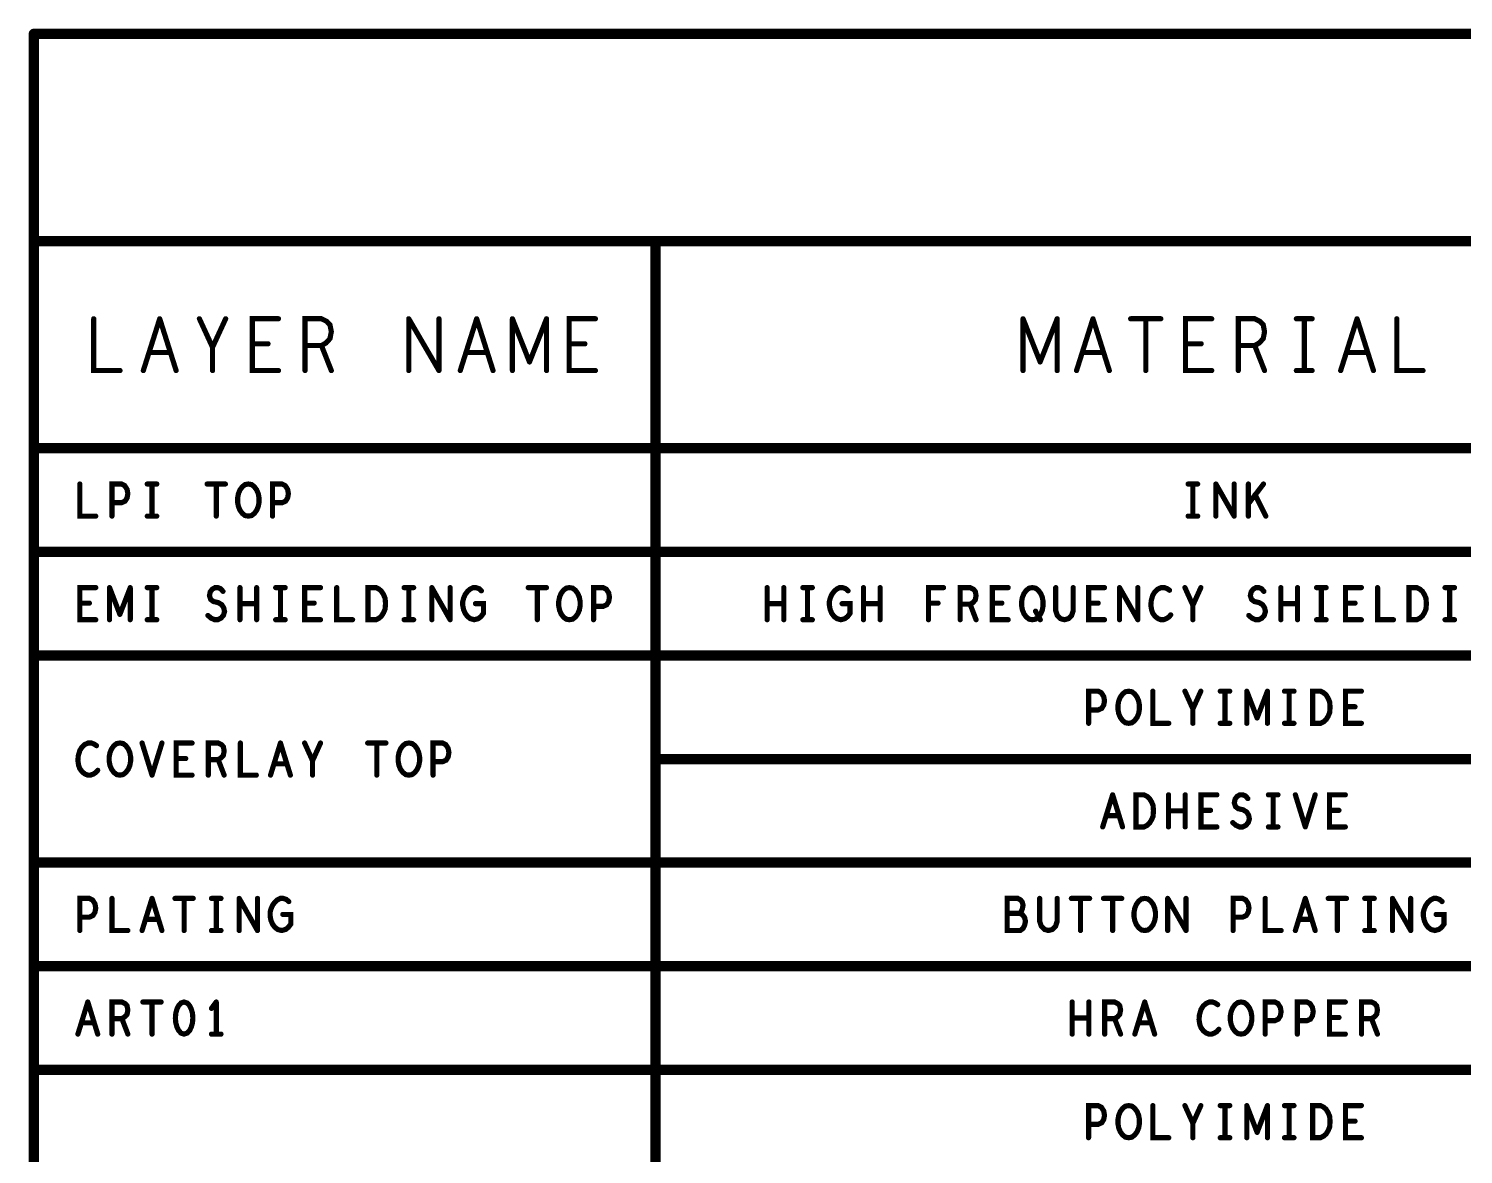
# Model space of a CAD drawing. Header units: millimetres. Extents: x 3362 to 3827, y -139 to 191.
# Drawn here: x 3669.91 to 3705.09, y 69.56 to 97.16 of the extents above; entities that cross this region are included whole.
import ezdxf

# ---------------------------------------------------------------- set-up
doc = ezdxf.new("R2010")
doc.units = ezdxf.units.MM
doc.header["$LTSCALE"] = 23.1
doc.layers.get('0').update_dxf_attribs({"linetype": 'CONTINUOUS'})

# ---------------------------------------------------------------- blocks, each defined once
blk = doc.blocks.new('PAD_R1')
at = {"const_width": 0.5}
blk.add_lwpolyline([(0.25, 0, 1), (-0.25, 0, 1)], format="xyb", close=True, dxfattribs=at)

msp = doc.modelspace()

# ---------------------------------------------------------------- linework, layer by layer
for points, const_width in [([(3793.227, 97.034), (3670.037, 97.034)], 0.254), ([(3670.037, 91.954), (3670.037, 97.034)], 0.254), ([(3670.037, 84.334), (3670.037, 86.874), (3670.037, 91.954), (3725.917, 91.954)], 0.254), ([(3685.277, 91.954), (3685.277, 86.874)], 0.254), ([(3671.505, 90.049), (3671.505, 88.779), (3672.149, 88.779)], 0.127), ([(3672.721, 88.779), (3673.123, 90.049)], 0.127), ([(3673.123, 90.049), (3673.525, 88.779)], 0.127), ([(3674.418, 88.779), (3674.418, 89.35), (3674.096, 90.049)], 0.127), ([(3674.74, 90.049), (3674.418, 89.35)], 0.127), ([(3676.035, 88.779), (3675.392, 88.779), (3675.392, 90.049), (3676.035, 90.049)], 0.127), ([(3676.687, 88.779), (3676.687, 90.049), (3677.089, 90.049), (3677.218, 89.985), (3677.298, 89.9), (3677.331, 89.731), (3677.298, 89.562), (3677.202, 89.456), (3677.089, 89.392), (3676.687, 89.392)], 0.127), ([(3679.23, 88.779), (3679.23, 90.049)], 0.127), ([(3679.23, 90.049), (3679.97, 88.779)], 0.127), ([(3679.97, 88.779), (3679.97, 90.049)], 0.127), ([(3680.493, 88.779), (3680.895, 90.049)], 0.127), ([(3680.895, 90.049), (3681.297, 88.779)], 0.127), ([(3681.772, 88.779), (3681.772, 90.049)], 0.127), ([(3681.772, 90.049), (3682.191, 88.99)], 0.127), ([(3682.191, 88.99), (3682.609, 90.049)], 0.127), ([(3682.609, 90.049), (3682.609, 88.779)], 0.127), ([(3683.808, 88.779), (3683.164, 88.779), (3683.164, 90.049), (3683.808, 90.049)], 0.127), ([(3694.294, 88.779), (3694.294, 90.049)], 0.127), ([(3694.294, 90.049), (3694.713, 88.99)], 0.127), ([(3694.713, 88.99), (3695.131, 90.049)], 0.127), ([(3695.131, 90.049), (3695.131, 88.779)], 0.127), ([(3695.606, 88.779), (3696.008, 90.049)], 0.127), ([(3696.008, 90.049), (3696.41, 88.779)], 0.127), ([(3696.933, 90.049), (3697.674, 90.049)], 0.127), ([(3697.304, 90.049), (3697.304, 88.779)], 0.127), ([(3698.921, 88.779), (3698.277, 88.779), (3698.277, 90.049), (3698.921, 90.049)], 0.127), ([(3699.572, 88.779), (3699.572, 90.049), (3699.975, 90.049), (3700.103, 89.985), (3700.184, 89.9), (3700.216, 89.731), (3700.184, 89.562), (3700.087, 89.456), (3699.975, 89.392), (3699.572, 89.392)], 0.127), ([(3700.997, 90.049), (3701.383, 90.049)], 0.127), ([(3701.19, 90.049), (3701.19, 88.779)], 0.127), ([(3702.083, 88.779), (3702.485, 90.049)], 0.127), ([(3702.485, 90.049), (3702.887, 88.779)], 0.127), ([(3703.459, 90.049), (3703.459, 88.779), (3704.102, 88.779)], 0.127), ([(3675.778, 89.435), (3675.392, 89.435)], 0.127), ([(3677.089, 89.392), (3677.331, 88.779)], 0.127), ([(3683.55, 89.435), (3683.164, 89.435)], 0.127), ([(3698.663, 89.435), (3698.277, 89.435)], 0.127), ([(3699.975, 89.392), (3700.216, 88.779)], 0.127), ([(3673.38, 89.223), (3672.865, 89.223)], 0.127), ([(3681.152, 89.223), (3680.638, 89.223)], 0.127), ([(3696.265, 89.223), (3695.751, 89.223)], 0.127), ([(3702.742, 89.223), (3702.228, 89.223)], 0.127), ([(3700.997, 88.779), (3701.383, 88.779)], 0.127), ([(3670.037, 86.874), (3793.227, 86.874)], 0.254), ([(3685.277, 86.874), (3685.277, 84.334)], 0.254), ([(3671.164, 85.997), (3671.164, 85.21), (3671.554, 85.21)], 0.127), ([(3671.952, 85.21), (3671.952, 85.997), (3672.185, 85.997), (3672.263, 85.958), (3672.322, 85.866), (3672.341, 85.761), (3672.322, 85.656), (3672.273, 85.577), (3672.185, 85.538), (3671.952, 85.538)], 0.127), ([(3672.817, 85.997), (3673.051, 85.997)], 0.127), ([(3672.934, 85.997), (3672.934, 85.21)], 0.127), ([(3674.285, 85.997), (3674.733, 85.997)], 0.127), ([(3674.509, 85.997), (3674.509, 85.21)], 0.127), ([(3675.889, 85.21), (3675.889, 85.997), (3676.122, 85.997), (3676.2, 85.958), (3676.259, 85.866), (3676.278, 85.761), (3676.259, 85.656), (3676.21, 85.577), (3676.122, 85.538), (3675.889, 85.538)], 0.127), ([(3698.342, 85.997), (3698.576, 85.997)], 0.127), ([(3698.459, 85.997), (3698.459, 85.21)], 0.127), ([(3699.023, 85.21), (3699.023, 85.997)], 0.127), ([(3699.023, 85.997), (3699.471, 85.21)], 0.127), ([(3699.471, 85.21), (3699.471, 85.997)], 0.127), ([(3699.82, 85.21), (3699.82, 85.997)], 0.127), ([(3700.19, 85.997), (3699.82, 85.512)], 0.127), ([(3700.248, 85.21), (3699.985, 85.735)], 0.127), ([(3672.817, 85.21), (3673.051, 85.21)], 0.127), ([(3698.342, 85.21), (3698.576, 85.21)], 0.127), ([(3670.037, 84.334), (3793.227, 84.334)], 0.254), ([(3670.037, 81.794), (3670.037, 84.334)], 0.254), ([(3685.277, 84.334), (3685.277, 81.794)], 0.254), ([(3671.554, 82.67), (3671.164, 82.67), (3671.164, 83.457), (3671.554, 83.457)], 0.127), ([(3671.893, 82.67), (3671.893, 83.457)], 0.127), ([(3671.893, 83.457), (3672.146, 82.801)], 0.127), ([(3672.146, 82.801), (3672.4, 83.457)], 0.127), ([(3672.4, 83.457), (3672.4, 82.67)], 0.127), ([(3672.817, 83.457), (3673.051, 83.457)], 0.127), ([(3672.934, 83.457), (3672.934, 82.67)], 0.127), ([(3674.304, 82.775), (3674.382, 82.709), (3674.47, 82.67), (3674.547, 82.67), (3674.625, 82.709), (3674.684, 82.775), (3674.713, 82.867), (3674.693, 82.959), (3674.645, 83.037), (3674.557, 83.09), (3674.44, 83.116), (3674.372, 83.168), (3674.343, 83.26), (3674.362, 83.352), (3674.411, 83.418), (3674.479, 83.457), (3674.547, 83.457), (3674.616, 83.431), (3674.674, 83.365)], 0.127), ([(3675.091, 82.67), (3675.091, 83.457)], 0.127), ([(3675.5, 83.457), (3675.5, 82.67)], 0.127), ([(3675.966, 83.457), (3676.2, 83.457)], 0.127), ([(3676.083, 83.457), (3676.083, 82.67)], 0.127), ([(3677.066, 82.67), (3676.676, 82.67), (3676.676, 83.457), (3677.066, 83.457)], 0.127), ([(3677.463, 83.457), (3677.463, 82.67), (3677.853, 82.67)], 0.127), ([(3679.116, 83.457), (3679.35, 83.457)], 0.127), ([(3679.233, 83.457), (3679.233, 82.67)], 0.127), ([(3679.796, 83.457), (3680.244, 82.67)], 0.127), ([(3679.796, 82.67), (3679.796, 83.457)], 0.127), ([(3680.244, 82.67), (3680.244, 83.457)], 0.127), ([(3680.866, 83.064), (3681.061, 83.064), (3681.061, 82.827), (3681.003, 82.749), (3680.934, 82.696), (3680.837, 82.67), (3680.74, 82.696), (3680.671, 82.749), (3680.613, 82.827), (3680.574, 82.919), (3680.554, 83.024), (3680.554, 83.116), (3680.574, 83.195), (3680.613, 83.287), (3680.671, 83.365), (3680.73, 83.418), (3680.808, 83.457), (3680.876, 83.457), (3680.954, 83.431), (3681.012, 83.379)], 0.127), ([(3682.159, 83.457), (3682.607, 83.457)], 0.127), ([(3682.383, 83.457), (3682.383, 82.67)], 0.127), ([(3683.763, 82.67), (3683.763, 83.457), (3683.996, 83.457), (3684.074, 83.418), (3684.133, 83.326), (3684.152, 83.221), (3684.133, 83.116), (3684.084, 83.037), (3683.996, 82.998), (3683.763, 82.998)], 0.127), ([(3688.019, 82.67), (3688.019, 83.457)], 0.127), ([(3688.427, 83.457), (3688.427, 82.67)], 0.127), ([(3688.894, 83.457), (3689.127, 83.457)], 0.127), ([(3689.01, 83.457), (3689.01, 82.67)], 0.127), ([(3689.856, 83.064), (3690.051, 83.064), (3690.051, 82.827), (3689.993, 82.749), (3689.924, 82.696), (3689.827, 82.67), (3689.73, 82.696), (3689.661, 82.749), (3689.603, 82.827), (3689.564, 82.919), (3689.545, 83.024), (3689.545, 83.116), (3689.564, 83.195), (3689.603, 83.287), (3689.661, 83.365), (3689.72, 83.418), (3689.798, 83.457), (3689.866, 83.457), (3689.944, 83.431), (3690.002, 83.379)], 0.127), ([(3690.381, 82.67), (3690.381, 83.457)], 0.127), ([(3690.79, 83.457), (3690.79, 82.67)], 0.127), ([(3691.975, 82.67), (3691.975, 83.457), (3692.345, 83.457)], 0.127), ([(3692.753, 82.67), (3692.753, 83.457), (3692.996, 83.457), (3693.074, 83.418), (3693.123, 83.365), (3693.142, 83.26), (3693.123, 83.156), (3693.064, 83.09), (3692.996, 83.05), (3692.753, 83.05)], 0.127), ([(3693.93, 82.67), (3693.54, 82.67), (3693.54, 83.457), (3693.93, 83.457)], 0.127), ([(3695.095, 83.457), (3695.095, 82.893), (3695.134, 82.775), (3695.212, 82.696), (3695.31, 82.67), (3695.407, 82.696), (3695.485, 82.775), (3695.524, 82.893), (3695.524, 83.457)], 0.127), ([(3696.292, 82.67), (3695.902, 82.67), (3695.902, 83.457), (3696.292, 83.457)], 0.127), ([(3696.66, 82.67), (3696.66, 83.457)], 0.127), ([(3696.66, 83.457), (3697.108, 82.67)], 0.127), ([(3697.108, 82.67), (3697.108, 83.457)], 0.127), ([(3697.886, 83.392), (3697.828, 83.431), (3697.759, 83.457), (3697.681, 83.457), (3697.594, 83.418), (3697.526, 83.352), (3697.477, 83.274), (3697.438, 83.142), (3697.428, 83.024), (3697.448, 82.906), (3697.477, 82.827), (3697.535, 82.749), (3697.604, 82.696), (3697.672, 82.67), (3697.74, 82.67), (3697.808, 82.696), (3697.867, 82.735), (3697.915, 82.788)], 0.127), ([(3698.459, 82.67), (3698.459, 83.024), (3698.264, 83.457)], 0.127), ([(3698.654, 83.457), (3698.459, 83.024)], 0.127), ([(3699.83, 82.775), (3699.908, 82.709), (3699.995, 82.67), (3700.073, 82.67), (3700.151, 82.709), (3700.209, 82.775), (3700.238, 82.867), (3700.219, 82.959), (3700.17, 83.037), (3700.083, 83.09), (3699.966, 83.116), (3699.898, 83.168), (3699.868, 83.26), (3699.888, 83.352), (3699.937, 83.418), (3700.005, 83.457), (3700.073, 83.457), (3700.141, 83.431), (3700.2, 83.365)], 0.127), ([(3700.617, 82.67), (3700.617, 83.457)], 0.127), ([(3701.026, 83.457), (3701.026, 82.67)], 0.127), ([(3701.492, 83.457), (3701.726, 83.457)], 0.127), ([(3701.609, 83.457), (3701.609, 82.67)], 0.127), ([(3702.591, 82.67), (3702.201, 82.67), (3702.201, 83.457), (3702.591, 83.457)], 0.127), ([(3702.989, 83.457), (3702.989, 82.67), (3703.378, 82.67)], 0.127), ([(3704.642, 83.457), (3704.875, 83.457)], 0.127), ([(3704.758, 83.457), (3704.758, 82.67)], 0.127), ([(3671.398, 83.077), (3671.164, 83.077)], 0.127), ([(3675.5, 83.064), (3675.091, 83.064)], 0.127), ([(3676.91, 83.077), (3676.676, 83.077)], 0.127), ([(3688.427, 83.064), (3688.019, 83.064)], 0.127), ([(3690.79, 83.064), (3690.381, 83.064)], 0.127), ([(3692.209, 83.077), (3691.975, 83.077)], 0.127), ([(3692.996, 83.05), (3693.142, 82.67)], 0.127), ([(3693.774, 83.077), (3693.54, 83.077)], 0.127), ([(3696.136, 83.077), (3695.902, 83.077)], 0.127), ([(3701.026, 83.064), (3700.617, 83.064)], 0.127), ([(3702.435, 83.077), (3702.201, 83.077)], 0.127), ([(3672.817, 82.67), (3673.051, 82.67)], 0.127), ([(3675.966, 82.67), (3676.2, 82.67)], 0.127), ([(3679.116, 82.67), (3679.35, 82.67)], 0.127), ([(3688.894, 82.67), (3689.127, 82.67)], 0.127), ([(3694.6, 82.88), (3694.717, 82.67)], 0.127), ([(3701.492, 82.67), (3701.726, 82.67)], 0.127), ([(3704.642, 82.67), (3704.875, 82.67)], 0.127), ([(3670.037, 81.794), (3793.227, 81.794)], 0.254), ([(3670.037, 79.254), (3670.037, 81.794)], 0.254), ([(3685.277, 81.794), (3685.277, 79.254)], 0.254), ([(3695.902, 80.13), (3695.902, 80.917), (3696.136, 80.917), (3696.214, 80.878), (3696.272, 80.786), (3696.292, 80.681), (3696.272, 80.576), (3696.224, 80.497), (3696.136, 80.458), (3695.902, 80.458)], 0.127), ([(3697.477, 80.917), (3697.477, 80.13), (3697.867, 80.13)], 0.127), ([(3698.459, 80.13), (3698.459, 80.484), (3698.264, 80.917)], 0.127), ([(3698.654, 80.917), (3698.459, 80.484)], 0.127), ([(3699.13, 80.917), (3699.363, 80.917)], 0.127), ([(3699.247, 80.917), (3699.247, 80.13)], 0.127), ([(3699.781, 80.917), (3700.034, 80.261)], 0.127), ([(3699.781, 80.13), (3699.781, 80.917)], 0.127), ([(3700.034, 80.261), (3700.287, 80.917)], 0.127), ([(3700.287, 80.917), (3700.287, 80.13)], 0.127), ([(3700.705, 80.917), (3700.938, 80.917)], 0.127), ([(3700.821, 80.917), (3700.821, 80.13)], 0.127), ([(3702.591, 80.13), (3702.201, 80.13), (3702.201, 80.917), (3702.591, 80.917)], 0.127), ([(3702.435, 80.537), (3702.201, 80.537)], 0.127), ([(3699.13, 80.13), (3699.363, 80.13)], 0.127), ([(3700.705, 80.13), (3700.938, 80.13)], 0.127), ([(3671.573, 79.582), (3671.515, 79.621), (3671.447, 79.647), (3671.369, 79.647), (3671.281, 79.608), (3671.213, 79.542), (3671.164, 79.464), (3671.125, 79.332), (3671.116, 79.214), (3671.135, 79.096), (3671.164, 79.017), (3671.223, 78.939), (3671.291, 78.886), (3671.359, 78.86), (3671.427, 78.86), (3671.495, 78.886), (3671.554, 78.925), (3671.602, 78.978)], 0.127), ([(3672.69, 79.647), (3672.934, 78.86)], 0.127), ([(3672.934, 78.86), (3673.177, 79.647)], 0.127), ([(3673.916, 78.86), (3673.526, 78.86), (3673.526, 79.647), (3673.916, 79.647)], 0.127), ([(3674.314, 78.86), (3674.314, 79.647), (3674.557, 79.647), (3674.635, 79.608), (3674.684, 79.555), (3674.703, 79.45), (3674.684, 79.346), (3674.625, 79.28), (3674.557, 79.24), (3674.314, 79.24)], 0.127), ([(3675.101, 79.647), (3675.101, 78.86), (3675.491, 78.86)], 0.127), ([(3675.84, 78.86), (3676.083, 79.647)], 0.127), ([(3676.083, 79.647), (3676.327, 78.86)], 0.127), ([(3676.871, 78.86), (3676.871, 79.214), (3676.676, 79.647)], 0.127), ([(3677.066, 79.647), (3676.871, 79.214)], 0.127), ([(3678.222, 79.647), (3678.67, 79.647)], 0.127), ([(3678.446, 79.647), (3678.446, 78.86)], 0.127), ([(3679.826, 78.86), (3679.826, 79.647), (3680.059, 79.647), (3680.137, 79.608), (3680.196, 79.516), (3680.215, 79.411), (3680.196, 79.306), (3680.147, 79.227), (3680.059, 79.188), (3679.826, 79.188)], 0.127), ([(3670.037, 76.714), (3670.037, 79.254)], 0.254), ([(3673.76, 79.267), (3673.526, 79.267)], 0.127), ([(3674.557, 79.24), (3674.703, 78.86)], 0.127), ([(3676.239, 79.135), (3675.928, 79.135)], 0.127), ([(3685.277, 79.254), (3793.227, 79.254)], 0.254), ([(3685.277, 79.254), (3685.277, 76.714)], 0.254), ([(3696.247, 77.59), (3696.491, 78.377)], 0.127), ([(3696.491, 78.377), (3696.734, 77.59)], 0.127), ([(3697.861, 77.59), (3697.861, 78.377)], 0.127), ([(3698.27, 78.377), (3698.27, 77.59)], 0.127), ([(3699.048, 77.59), (3698.658, 77.59), (3698.658, 78.377), (3699.048, 78.377)], 0.127), ([(3699.436, 77.695), (3699.514, 77.629), (3699.601, 77.59), (3699.679, 77.59), (3699.757, 77.629), (3699.816, 77.695), (3699.845, 77.787), (3699.825, 77.879), (3699.777, 77.957), (3699.689, 78.01), (3699.572, 78.036), (3699.504, 78.088), (3699.475, 78.18), (3699.494, 78.272), (3699.543, 78.338), (3699.611, 78.377), (3699.679, 78.377), (3699.747, 78.351), (3699.806, 78.285)], 0.127), ([(3700.311, 78.377), (3700.545, 78.377)], 0.127), ([(3700.428, 78.377), (3700.428, 77.59)], 0.127), ([(3700.972, 78.377), (3701.215, 77.59)], 0.127), ([(3701.215, 77.59), (3701.458, 78.377)], 0.127), ([(3702.197, 77.59), (3701.808, 77.59), (3701.808, 78.377), (3702.197, 78.377)], 0.127), ([(3696.646, 77.865), (3696.335, 77.865)], 0.127), ([(3698.27, 77.984), (3697.861, 77.984)], 0.127), ([(3698.892, 77.997), (3698.658, 77.997)], 0.127), ([(3702.041, 77.997), (3701.808, 77.997)], 0.127), ([(3700.311, 77.59), (3700.545, 77.59)], 0.127), ([(3670.037, 76.714), (3793.227, 76.714)], 0.254), ([(3670.037, 74.174), (3670.037, 76.714)], 0.254), ([(3685.277, 76.714), (3685.277, 74.174)], 0.254), ([(3671.164, 75.05), (3671.164, 75.837), (3671.398, 75.837), (3671.476, 75.798), (3671.534, 75.706), (3671.554, 75.601), (3671.534, 75.496), (3671.485, 75.417), (3671.398, 75.378), (3671.164, 75.378)], 0.127), ([(3671.952, 75.837), (3671.952, 75.05), (3672.341, 75.05)], 0.127), ([(3672.69, 75.05), (3672.934, 75.837)], 0.127), ([(3672.934, 75.837), (3673.177, 75.05)], 0.127), ([(3673.497, 75.837), (3673.945, 75.837)], 0.127), ([(3673.721, 75.837), (3673.721, 75.05)], 0.127), ([(3674.392, 75.837), (3674.625, 75.837)], 0.127), ([(3674.509, 75.837), (3674.509, 75.05)], 0.127), ([(3675.072, 75.05), (3675.072, 75.837)], 0.127), ([(3675.072, 75.837), (3675.52, 75.05)], 0.127), ([(3675.52, 75.05), (3675.52, 75.837)], 0.127), ([(3676.142, 75.444), (3676.337, 75.444), (3676.337, 75.207), (3676.278, 75.129), (3676.21, 75.076), (3676.113, 75.05), (3676.015, 75.076), (3675.947, 75.129), (3675.889, 75.207), (3675.85, 75.299), (3675.83, 75.404), (3675.83, 75.496), (3675.85, 75.575), (3675.889, 75.667), (3675.947, 75.745), (3676.005, 75.798), (3676.083, 75.837), (3676.151, 75.837), (3676.229, 75.811), (3676.288, 75.759)], 0.127), ([(3694.206, 75.47), (3694.245, 75.509), (3694.275, 75.575), (3694.294, 75.667), (3694.275, 75.745), (3694.236, 75.798), (3694.167, 75.837), (3693.904, 75.837), (3693.904, 75.05), (3694.226, 75.05), (3694.294, 75.102), (3694.333, 75.181), (3694.353, 75.273), (3694.333, 75.365), (3694.275, 75.444), (3694.206, 75.47), (3693.904, 75.47)], 0.127), ([(3694.702, 75.837), (3694.702, 75.273), (3694.741, 75.155), (3694.819, 75.076), (3694.916, 75.05), (3695.013, 75.076), (3695.091, 75.155), (3695.13, 75.273), (3695.13, 75.837)], 0.127), ([(3695.479, 75.837), (3695.927, 75.837)], 0.127), ([(3695.703, 75.837), (3695.703, 75.05)], 0.127), ([(3696.267, 75.837), (3696.715, 75.837)], 0.127), ([(3696.491, 75.837), (3696.491, 75.05)], 0.127), ([(3697.841, 75.837), (3698.29, 75.05)], 0.127), ([(3697.841, 75.05), (3697.841, 75.837)], 0.127), ([(3698.29, 75.05), (3698.29, 75.837)], 0.127), ([(3699.445, 75.05), (3699.445, 75.837), (3699.679, 75.837), (3699.757, 75.798), (3699.816, 75.706), (3699.835, 75.601), (3699.816, 75.496), (3699.767, 75.417), (3699.679, 75.378), (3699.445, 75.378)], 0.127), ([(3700.233, 75.837), (3700.233, 75.05), (3700.623, 75.05)], 0.127), ([(3700.972, 75.05), (3701.215, 75.837)], 0.127), ([(3701.215, 75.837), (3701.458, 75.05)], 0.127), ([(3701.778, 75.837), (3702.227, 75.837)], 0.127), ([(3702.003, 75.837), (3702.003, 75.05)], 0.127), ([(3702.673, 75.837), (3702.907, 75.837)], 0.127), ([(3702.79, 75.837), (3702.79, 75.05)], 0.127), ([(3703.353, 75.837), (3703.801, 75.05)], 0.127), ([(3703.353, 75.05), (3703.353, 75.837)], 0.127), ([(3703.801, 75.05), (3703.801, 75.837)], 0.127), ([(3704.423, 75.444), (3704.618, 75.444), (3704.618, 75.207), (3704.56, 75.129), (3704.491, 75.076), (3704.394, 75.05), (3704.297, 75.076), (3704.228, 75.129), (3704.17, 75.207), (3704.131, 75.299), (3704.111, 75.404), (3704.111, 75.496), (3704.131, 75.575), (3704.17, 75.667), (3704.228, 75.745), (3704.287, 75.798), (3704.365, 75.837), (3704.433, 75.837), (3704.511, 75.811), (3704.569, 75.759)], 0.127), ([(3673.089, 75.325), (3672.778, 75.325)], 0.127), ([(3701.371, 75.325), (3701.059, 75.325)], 0.127), ([(3674.392, 75.05), (3674.625, 75.05)], 0.127), ([(3702.673, 75.05), (3702.907, 75.05)], 0.127), ([(3670.037, 74.174), (3793.227, 74.174)], 0.254), ([(3670.037, 71.634), (3670.037, 74.174)], 0.254), ([(3685.277, 74.174), (3685.277, 66.554)], 0.254), ([(3671.116, 72.51), (3671.359, 73.297)], 0.127), ([(3671.359, 73.297), (3671.602, 72.51)], 0.127), ([(3671.952, 72.51), (3671.952, 73.297), (3672.195, 73.297), (3672.273, 73.258), (3672.322, 73.205), (3672.341, 73.1), (3672.322, 72.996), (3672.263, 72.93), (3672.195, 72.89), (3671.952, 72.89)], 0.127), ([(3672.71, 73.297), (3673.158, 73.297)], 0.127), ([(3672.934, 73.297), (3672.934, 72.51)], 0.127), ([(3674.509, 73.297), (3674.392, 73.14)], 0.127), ([(3674.509, 72.51), (3674.509, 73.297)], 0.127), ([(3695.499, 72.51), (3695.499, 73.297)], 0.127), ([(3695.908, 73.297), (3695.908, 72.51)], 0.127), ([(3696.296, 72.51), (3696.296, 73.297), (3696.539, 73.297), (3696.617, 73.258), (3696.666, 73.205), (3696.686, 73.1), (3696.666, 72.996), (3696.608, 72.93), (3696.539, 72.89), (3696.296, 72.89)], 0.127), ([(3697.035, 72.51), (3697.278, 73.297)], 0.127), ([(3697.278, 73.297), (3697.521, 72.51)], 0.127), ([(3699.067, 73.232), (3699.009, 73.271), (3698.941, 73.297), (3698.863, 73.297), (3698.775, 73.258), (3698.707, 73.192), (3698.658, 73.114), (3698.619, 72.982), (3698.61, 72.864), (3698.629, 72.746), (3698.658, 72.667), (3698.717, 72.589), (3698.785, 72.536), (3698.853, 72.51), (3698.921, 72.51), (3698.989, 72.536), (3699.048, 72.575), (3699.096, 72.628)], 0.127), ([(3700.233, 72.51), (3700.233, 73.297), (3700.467, 73.297), (3700.545, 73.258), (3700.603, 73.166), (3700.623, 73.061), (3700.603, 72.956), (3700.554, 72.877), (3700.467, 72.838), (3700.233, 72.838)], 0.127), ([(3701.02, 72.51), (3701.02, 73.297), (3701.254, 73.297), (3701.332, 73.258), (3701.39, 73.166), (3701.41, 73.061), (3701.39, 72.956), (3701.342, 72.877), (3701.254, 72.838), (3701.02, 72.838)], 0.127), ([(3702.197, 72.51), (3701.808, 72.51), (3701.808, 73.297), (3702.197, 73.297)], 0.127), ([(3702.595, 72.51), (3702.595, 73.297), (3702.839, 73.297), (3702.916, 73.258), (3702.965, 73.205), (3702.985, 73.1), (3702.965, 72.996), (3702.907, 72.93), (3702.839, 72.89), (3702.595, 72.89)], 0.127), ([(3671.515, 72.785), (3671.203, 72.785)], 0.127), ([(3672.195, 72.89), (3672.341, 72.51)], 0.127), ([(3695.908, 72.904), (3695.499, 72.904)], 0.127), ([(3696.539, 72.89), (3696.686, 72.51)], 0.127), ([(3697.434, 72.785), (3697.122, 72.785)], 0.127), ([(3702.041, 72.917), (3701.808, 72.917)], 0.127), ([(3702.839, 72.89), (3702.985, 72.51)], 0.127), ([(3674.392, 72.51), (3674.625, 72.51)], 0.127), ([(3670.037, 71.634), (3793.227, 71.634)], 0.254), ([(3670.037, 66.554), (3670.037, 69.094), (3670.037, 71.634)], 0.254), ([(3695.902, 69.97), (3695.902, 70.757), (3696.136, 70.757), (3696.214, 70.718), (3696.272, 70.626), (3696.292, 70.521), (3696.272, 70.416), (3696.224, 70.337), (3696.136, 70.298), (3695.902, 70.298)], 0.127), ([(3697.477, 70.757), (3697.477, 69.97), (3697.867, 69.97)], 0.127), ([(3698.459, 69.97), (3698.459, 70.324), (3698.264, 70.757)], 0.127), ([(3698.654, 70.757), (3698.459, 70.324)], 0.127), ([(3699.13, 70.757), (3699.363, 70.757)], 0.127), ([(3699.247, 70.757), (3699.247, 69.97)], 0.127), ([(3699.781, 69.97), (3699.781, 70.757)], 0.127), ([(3699.781, 70.757), (3700.034, 70.101)], 0.127), ([(3700.034, 70.101), (3700.287, 70.757)], 0.127), ([(3700.287, 70.757), (3700.287, 69.97)], 0.127), ([(3700.705, 70.757), (3700.938, 70.757)], 0.127), ([(3700.821, 70.757), (3700.821, 69.97)], 0.127), ([(3702.591, 69.97), (3702.201, 69.97), (3702.201, 70.757), (3702.591, 70.757)], 0.127), ([(3702.435, 70.377), (3702.201, 70.377)], 0.127), ([(3699.13, 69.97), (3699.363, 69.97)], 0.127), ([(3700.705, 69.97), (3700.938, 69.97)], 0.127)]:
    msp.add_lwpolyline(points, dxfattribs=dict(const_width=const_width))
at = {"const_width": 0.127}
for points in [[(3675.296, 85.21), (3675.218, 85.223), (3675.15, 85.275), (3675.091, 85.354), (3675.053, 85.446), (3675.033, 85.551), (3675.033, 85.656), (3675.053, 85.761), (3675.091, 85.853), (3675.15, 85.932), (3675.218, 85.984), (3675.296, 85.997), (3675.374, 85.984), (3675.442, 85.932), (3675.5, 85.853), (3675.539, 85.761), (3675.559, 85.656), (3675.559, 85.551), (3675.539, 85.446), (3675.5, 85.354), (3675.442, 85.275), (3675.374, 85.223)], [(3678.231, 82.67), (3678.231, 83.457), (3678.426, 83.457), (3678.504, 83.418), (3678.562, 83.365), (3678.611, 83.287), (3678.65, 83.195), (3678.66, 83.064), (3678.65, 82.932), (3678.611, 82.841), (3678.562, 82.762), (3678.504, 82.709), (3678.426, 82.67)], [(3683.17, 82.67), (3683.092, 82.683), (3683.024, 82.735), (3682.965, 82.814), (3682.927, 82.906), (3682.907, 83.011), (3682.907, 83.116), (3682.927, 83.221), (3682.965, 83.313), (3683.024, 83.392), (3683.092, 83.444), (3683.17, 83.457), (3683.248, 83.444), (3683.316, 83.392), (3683.374, 83.313), (3683.413, 83.221), (3683.433, 83.116), (3683.433, 83.011), (3683.413, 82.906), (3683.374, 82.814), (3683.316, 82.735), (3683.248, 82.683)], [(3694.522, 82.67), (3694.444, 82.683), (3694.376, 82.735), (3694.318, 82.814), (3694.279, 82.906), (3694.259, 83.011), (3694.259, 83.116), (3694.279, 83.221), (3694.318, 83.313), (3694.376, 83.392), (3694.444, 83.444), (3694.522, 83.457), (3694.6, 83.444), (3694.668, 83.392), (3694.727, 83.313), (3694.766, 83.221), (3694.785, 83.116), (3694.785, 83.011), (3694.766, 82.906), (3694.727, 82.814), (3694.668, 82.735), (3694.6, 82.683)], [(3703.757, 82.67), (3703.757, 83.457), (3703.951, 83.457), (3704.029, 83.418), (3704.088, 83.365), (3704.137, 83.287), (3704.175, 83.195), (3704.185, 83.064), (3704.175, 82.932), (3704.137, 82.841), (3704.088, 82.762), (3704.029, 82.709), (3703.951, 82.67)], [(3696.884, 80.13), (3696.806, 80.143), (3696.738, 80.195), (3696.68, 80.274), (3696.641, 80.366), (3696.622, 80.471), (3696.622, 80.576), (3696.641, 80.681), (3696.68, 80.773), (3696.738, 80.852), (3696.806, 80.904), (3696.884, 80.917), (3696.962, 80.904), (3697.03, 80.852), (3697.089, 80.773), (3697.128, 80.681), (3697.147, 80.576), (3697.147, 80.471), (3697.128, 80.366), (3697.089, 80.274), (3697.03, 80.195), (3696.962, 80.143)], [(3701.395, 80.13), (3701.395, 80.917), (3701.589, 80.917), (3701.667, 80.878), (3701.726, 80.825), (3701.774, 80.747), (3701.813, 80.655), (3701.823, 80.524), (3701.813, 80.392), (3701.774, 80.301), (3701.726, 80.222), (3701.667, 80.169), (3701.589, 80.13)], [(3672.146, 78.86), (3672.068, 78.873), (3672, 78.925), (3671.942, 79.004), (3671.903, 79.096), (3671.883, 79.201), (3671.883, 79.306), (3671.903, 79.411), (3671.942, 79.503), (3672, 79.582), (3672.068, 79.634), (3672.146, 79.647), (3672.224, 79.634), (3672.292, 79.582), (3672.351, 79.503), (3672.39, 79.411), (3672.409, 79.306), (3672.409, 79.201), (3672.39, 79.096), (3672.351, 79.004), (3672.292, 78.925), (3672.224, 78.873)], [(3679.233, 78.86), (3679.155, 78.873), (3679.087, 78.925), (3679.028, 79.004), (3678.99, 79.096), (3678.97, 79.201), (3678.97, 79.306), (3678.99, 79.411), (3679.028, 79.503), (3679.087, 79.582), (3679.155, 79.634), (3679.233, 79.647), (3679.311, 79.634), (3679.379, 79.582), (3679.437, 79.503), (3679.476, 79.411), (3679.496, 79.306), (3679.496, 79.201), (3679.476, 79.096), (3679.437, 79.004), (3679.379, 78.925), (3679.311, 78.873)], [(3697.064, 77.59), (3697.064, 78.377), (3697.259, 78.377), (3697.337, 78.338), (3697.395, 78.285), (3697.444, 78.207), (3697.483, 78.115), (3697.492, 77.984), (3697.483, 77.852), (3697.444, 77.761), (3697.395, 77.682), (3697.337, 77.629), (3697.259, 77.59)], [(3697.278, 75.05), (3697.2, 75.063), (3697.132, 75.115), (3697.074, 75.194), (3697.035, 75.286), (3697.015, 75.391), (3697.015, 75.496), (3697.035, 75.601), (3697.074, 75.693), (3697.132, 75.772), (3697.2, 75.824), (3697.278, 75.837), (3697.356, 75.824), (3697.424, 75.772), (3697.483, 75.693), (3697.521, 75.601), (3697.541, 75.496), (3697.541, 75.391), (3697.521, 75.286), (3697.483, 75.194), (3697.424, 75.115), (3697.356, 75.063)], [(3673.721, 73.297), (3673.643, 73.271), (3673.585, 73.205), (3673.546, 73.127), (3673.517, 73.022), (3673.507, 72.904), (3673.517, 72.785), (3673.546, 72.681), (3673.585, 72.602), (3673.643, 72.536), (3673.721, 72.51), (3673.799, 72.536), (3673.858, 72.602), (3673.896, 72.681), (3673.926, 72.785), (3673.935, 72.904), (3673.926, 73.022), (3673.896, 73.127), (3673.858, 73.205), (3673.799, 73.271)], [(3699.64, 72.51), (3699.562, 72.523), (3699.494, 72.575), (3699.436, 72.654), (3699.397, 72.746), (3699.377, 72.851), (3699.377, 72.956), (3699.397, 73.061), (3699.436, 73.153), (3699.494, 73.232), (3699.562, 73.284), (3699.64, 73.297), (3699.718, 73.284), (3699.786, 73.232), (3699.845, 73.153), (3699.884, 73.061), (3699.903, 72.956), (3699.903, 72.851), (3699.884, 72.746), (3699.845, 72.654), (3699.786, 72.575), (3699.718, 72.523)], [(3696.884, 69.97), (3696.806, 69.983), (3696.738, 70.035), (3696.68, 70.114), (3696.641, 70.206), (3696.622, 70.311), (3696.622, 70.416), (3696.641, 70.521), (3696.68, 70.613), (3696.738, 70.692), (3696.806, 70.744), (3696.884, 70.757), (3696.962, 70.744), (3697.03, 70.692), (3697.089, 70.613), (3697.128, 70.521), (3697.147, 70.416), (3697.147, 70.311), (3697.128, 70.206), (3697.089, 70.114), (3697.03, 70.035), (3696.962, 69.983)], [(3701.395, 69.97), (3701.395, 70.757), (3701.589, 70.757), (3701.667, 70.718), (3701.726, 70.665), (3701.774, 70.587), (3701.813, 70.495), (3701.823, 70.364), (3701.813, 70.232), (3701.774, 70.141), (3701.726, 70.062), (3701.667, 70.009), (3701.589, 69.97)]]:
    msp.add_lwpolyline(points, close=True, dxfattribs=at)

# ---------------------------------------------------------------- block references
for p, xscale, yscale in [((3670.037, 97.034), 0.254, 0.254), ((3670.037, 97.034), 0.254, 0.254), ((3670.037, 91.954), 0.254, 0.254), ((3685.277, 91.954), 0.254, 0.254), ((3671.505, 90.049), 0.127, 0.127), ((3673.123, 90.049), 0.127, 0.127), ((3673.123, 90.049), 0.127, 0.127), ((3674.096, 90.049), 0.127, 0.127), ((3674.74, 90.049), 0.127, 0.127), ((3676.035, 90.049), 0.127, 0.127), ((3679.23, 90.049), 0.127, 0.127), ((3679.23, 90.049), 0.127, 0.127), ((3679.97, 90.049), 0.127, 0.127), ((3680.895, 90.049), 0.127, 0.127), ((3680.895, 90.049), 0.127, 0.127), ((3681.772, 90.049), 0.127, 0.127), ((3681.772, 90.049), 0.127, 0.127), ((3682.609, 90.049), 0.127, 0.127), ((3682.609, 90.049), 0.127, 0.127), ((3683.808, 90.049), 0.127, 0.127), ((3694.294, 90.049), 0.127, 0.127), ((3694.294, 90.049), 0.127, 0.127), ((3695.131, 90.049), 0.127, 0.127), ((3695.131, 90.049), 0.127, 0.127), ((3696.008, 90.049), 0.127, 0.127), ((3696.008, 90.049), 0.127, 0.127), ((3696.933, 90.049), 0.127, 0.127), ((3697.304, 90.049), 0.127, 0.127), ((3697.674, 90.049), 0.127, 0.127), ((3698.921, 90.049), 0.127, 0.127), ((3700.997, 90.049), 0.127, 0.127), ((3701.19, 90.049), 0.127, 0.127), ((3701.383, 90.049), 0.127, 0.127), ((3702.485, 90.049), 0.127, 0.127), ((3702.485, 90.049), 0.127, 0.127), ((3703.459, 90.049), 0.127, 0.127), ((3674.418, 89.35), 0.127, 0.127), ((3675.392, 89.435), 0.127, 0.127), ((3675.778, 89.435), 0.127, 0.127), ((3676.687, 89.392), 0.127, 0.127), ((3677.089, 89.392), 0.127, 0.127), ((3683.164, 89.435), 0.127, 0.127), ((3683.55, 89.435), 0.127, 0.127), ((3698.277, 89.435), 0.127, 0.127), ((3698.663, 89.435), 0.127, 0.127), ((3699.572, 89.392), 0.127, 0.127), ((3699.975, 89.392), 0.127, 0.127), ((3672.865, 89.223), 0.127, 0.127), ((3673.38, 89.223), 0.127, 0.127), ((3680.638, 89.223), 0.127, 0.127), ((3681.152, 89.223), 0.127, 0.127), ((3682.191, 88.99), 0.127, 0.127), ((3682.191, 88.99), 0.127, 0.127), ((3694.713, 88.99), 0.127, 0.127), ((3694.713, 88.99), 0.127, 0.127), ((3695.751, 89.223), 0.127, 0.127), ((3696.265, 89.223), 0.127, 0.127), ((3702.228, 89.223), 0.127, 0.127), ((3702.742, 89.223), 0.127, 0.127), ((3672.149, 88.779), 0.127, 0.127), ((3672.721, 88.779), 0.127, 0.127), ((3673.525, 88.779), 0.127, 0.127), ((3674.418, 88.779), 0.127, 0.127), ((3676.035, 88.779), 0.127, 0.127), ((3676.687, 88.779), 0.127, 0.127), ((3677.331, 88.779), 0.127, 0.127), ((3679.23, 88.779), 0.127, 0.127), ((3679.97, 88.779), 0.127, 0.127), ((3679.97, 88.779), 0.127, 0.127), ((3680.493, 88.779), 0.127, 0.127), ((3681.297, 88.779), 0.127, 0.127), ((3681.772, 88.779), 0.127, 0.127), ((3682.609, 88.779), 0.127, 0.127), ((3683.808, 88.779), 0.127, 0.127), ((3694.294, 88.779), 0.127, 0.127), ((3695.131, 88.779), 0.127, 0.127), ((3695.606, 88.779), 0.127, 0.127), ((3696.41, 88.779), 0.127, 0.127), ((3697.304, 88.779), 0.127, 0.127), ((3698.921, 88.779), 0.127, 0.127), ((3699.572, 88.779), 0.127, 0.127), ((3700.216, 88.779), 0.127, 0.127), ((3700.997, 88.779), 0.127, 0.127), ((3701.19, 88.779), 0.127, 0.127), ((3701.383, 88.779), 0.127, 0.127), ((3702.083, 88.779), 0.127, 0.127), ((3702.887, 88.779), 0.127, 0.127), ((3704.102, 88.779), 0.127, 0.127), ((3670.037, 86.874), 0.254, 0.254), ((3685.277, 86.874), 0.254, 0.254), ((3685.277, 86.874), 0.254, 0.254), ((3671.164, 85.997), 0.127, 0.127), ((3672.817, 85.997), 0.127, 0.127), ((3672.934, 85.997), 0.127, 0.127), ((3673.051, 85.997), 0.127, 0.127), ((3674.285, 85.997), 0.127, 0.127), ((3674.509, 85.997), 0.127, 0.127), ((3674.733, 85.997), 0.127, 0.127), ((3698.342, 85.997), 0.127, 0.127), ((3698.459, 85.997), 0.127, 0.127), ((3698.576, 85.997), 0.127, 0.127), ((3699.023, 85.997), 0.127, 0.127), ((3699.023, 85.997), 0.127, 0.127), ((3699.471, 85.997), 0.127, 0.127), ((3699.82, 85.997), 0.127, 0.127), ((3700.19, 85.997), 0.127, 0.127), ((3671.952, 85.538), 0.127, 0.127), ((3675.889, 85.538), 0.127, 0.127), ((3699.82, 85.512), 0.127, 0.127), ((3699.985, 85.735), 0.127, 0.127), ((3671.554, 85.21), 0.127, 0.127), ((3671.952, 85.21), 0.127, 0.127), ((3672.817, 85.21), 0.127, 0.127), ((3672.934, 85.21), 0.127, 0.127), ((3673.051, 85.21), 0.127, 0.127), ((3674.509, 85.21), 0.127, 0.127), ((3675.889, 85.21), 0.127, 0.127), ((3698.342, 85.21), 0.127, 0.127), ((3698.459, 85.21), 0.127, 0.127), ((3698.576, 85.21), 0.127, 0.127), ((3699.023, 85.21), 0.127, 0.127), ((3699.471, 85.21), 0.127, 0.127), ((3699.471, 85.21), 0.127, 0.127), ((3699.82, 85.21), 0.127, 0.127), ((3700.248, 85.21), 0.127, 0.127), ((3670.037, 84.334), 0.254, 0.254), ((3670.037, 84.334), 0.254, 0.254), ((3670.037, 84.334), 0.254, 0.254), ((3685.277, 84.334), 0.254, 0.254), ((3685.277, 84.334), 0.254, 0.254), ((3671.554, 83.457), 0.127, 0.127), ((3671.893, 83.457), 0.127, 0.127), ((3671.893, 83.457), 0.127, 0.127), ((3672.4, 83.457), 0.127, 0.127), ((3672.4, 83.457), 0.127, 0.127), ((3672.817, 83.457), 0.127, 0.127), ((3672.934, 83.457), 0.127, 0.127), ((3673.051, 83.457), 0.127, 0.127), ((3674.674, 83.365), 0.127, 0.127), ((3675.091, 83.457), 0.127, 0.127), ((3675.5, 83.457), 0.127, 0.127), ((3675.966, 83.457), 0.127, 0.127), ((3676.083, 83.457), 0.127, 0.127), ((3676.2, 83.457), 0.127, 0.127), ((3677.066, 83.457), 0.127, 0.127), ((3677.463, 83.457), 0.127, 0.127), ((3679.116, 83.457), 0.127, 0.127), ((3679.233, 83.457), 0.127, 0.127), ((3679.35, 83.457), 0.127, 0.127), ((3679.796, 83.457), 0.127, 0.127), ((3679.796, 83.457), 0.127, 0.127), ((3680.244, 83.457), 0.127, 0.127), ((3681.012, 83.379), 0.127, 0.127), ((3682.159, 83.457), 0.127, 0.127), ((3682.383, 83.457), 0.127, 0.127), ((3682.607, 83.457), 0.127, 0.127), ((3688.019, 83.457), 0.127, 0.127), ((3688.427, 83.457), 0.127, 0.127), ((3688.894, 83.457), 0.127, 0.127), ((3689.01, 83.457), 0.127, 0.127), ((3689.127, 83.457), 0.127, 0.127), ((3690.002, 83.379), 0.127, 0.127), ((3690.381, 83.457), 0.127, 0.127), ((3690.79, 83.457), 0.127, 0.127), ((3692.345, 83.457), 0.127, 0.127), ((3693.93, 83.457), 0.127, 0.127), ((3695.095, 83.457), 0.127, 0.127), ((3695.524, 83.457), 0.127, 0.127), ((3696.292, 83.457), 0.127, 0.127), ((3696.66, 83.457), 0.127, 0.127), ((3696.66, 83.457), 0.127, 0.127), ((3697.108, 83.457), 0.127, 0.127), ((3697.886, 83.392), 0.127, 0.127), ((3698.264, 83.457), 0.127, 0.127), ((3698.654, 83.457), 0.127, 0.127), ((3700.2, 83.365), 0.127, 0.127), ((3700.617, 83.457), 0.127, 0.127), ((3701.026, 83.457), 0.127, 0.127), ((3701.492, 83.457), 0.127, 0.127), ((3701.609, 83.457), 0.127, 0.127), ((3701.726, 83.457), 0.127, 0.127), ((3702.591, 83.457), 0.127, 0.127), ((3702.989, 83.457), 0.127, 0.127), ((3704.642, 83.457), 0.127, 0.127), ((3704.758, 83.457), 0.127, 0.127), ((3704.875, 83.457), 0.127, 0.127), ((3671.164, 83.077), 0.127, 0.127), ((3671.398, 83.077), 0.127, 0.127), ((3675.091, 83.064), 0.127, 0.127), ((3675.5, 83.064), 0.127, 0.127), ((3676.676, 83.077), 0.127, 0.127), ((3676.91, 83.077), 0.127, 0.127), ((3680.866, 83.064), 0.127, 0.127), ((3683.763, 82.998), 0.127, 0.127), ((3688.019, 83.064), 0.127, 0.127), ((3688.427, 83.064), 0.127, 0.127), ((3689.856, 83.064), 0.127, 0.127), ((3690.381, 83.064), 0.127, 0.127), ((3690.79, 83.064), 0.127, 0.127), ((3691.975, 83.077), 0.127, 0.127), ((3692.209, 83.077), 0.127, 0.127), ((3692.753, 83.05), 0.127, 0.127), ((3692.996, 83.05), 0.127, 0.127), ((3693.54, 83.077), 0.127, 0.127), ((3693.774, 83.077), 0.127, 0.127), ((3695.902, 83.077), 0.127, 0.127), ((3696.136, 83.077), 0.127, 0.127), ((3698.459, 83.024), 0.127, 0.127), ((3700.617, 83.064), 0.127, 0.127), ((3701.026, 83.064), 0.127, 0.127), ((3702.201, 83.077), 0.127, 0.127), ((3702.435, 83.077), 0.127, 0.127), ((3671.554, 82.67), 0.127, 0.127), ((3671.893, 82.67), 0.127, 0.127), ((3672.146, 82.801), 0.127, 0.127), ((3672.146, 82.801), 0.127, 0.127), ((3672.4, 82.67), 0.127, 0.127), ((3672.817, 82.67), 0.127, 0.127), ((3672.934, 82.67), 0.127, 0.127), ((3673.051, 82.67), 0.127, 0.127), ((3674.304, 82.775), 0.127, 0.127), ((3675.091, 82.67), 0.127, 0.127), ((3675.5, 82.67), 0.127, 0.127), ((3675.966, 82.67), 0.127, 0.127), ((3676.083, 82.67), 0.127, 0.127), ((3676.2, 82.67), 0.127, 0.127), ((3677.066, 82.67), 0.127, 0.127), ((3677.853, 82.67), 0.127, 0.127), ((3679.116, 82.67), 0.127, 0.127), ((3679.233, 82.67), 0.127, 0.127), ((3679.35, 82.67), 0.127, 0.127), ((3679.796, 82.67), 0.127, 0.127), ((3680.244, 82.67), 0.127, 0.127), ((3680.244, 82.67), 0.127, 0.127), ((3682.383, 82.67), 0.127, 0.127), ((3683.763, 82.67), 0.127, 0.127), ((3688.019, 82.67), 0.127, 0.127), ((3688.427, 82.67), 0.127, 0.127), ((3688.894, 82.67), 0.127, 0.127), ((3689.01, 82.67), 0.127, 0.127), ((3689.127, 82.67), 0.127, 0.127), ((3690.381, 82.67), 0.127, 0.127), ((3690.79, 82.67), 0.127, 0.127), ((3691.975, 82.67), 0.127, 0.127), ((3692.753, 82.67), 0.127, 0.127), ((3693.142, 82.67), 0.127, 0.127), ((3693.93, 82.67), 0.127, 0.127), ((3694.6, 82.88), 0.127, 0.127), ((3694.717, 82.67), 0.127, 0.127), ((3696.292, 82.67), 0.127, 0.127), ((3696.66, 82.67), 0.127, 0.127), ((3697.108, 82.67), 0.127, 0.127), ((3697.108, 82.67), 0.127, 0.127), ((3697.915, 82.788), 0.127, 0.127), ((3698.459, 82.67), 0.127, 0.127), ((3699.83, 82.775), 0.127, 0.127), ((3700.617, 82.67), 0.127, 0.127), ((3701.026, 82.67), 0.127, 0.127), ((3701.492, 82.67), 0.127, 0.127), ((3701.609, 82.67), 0.127, 0.127), ((3701.726, 82.67), 0.127, 0.127), ((3702.591, 82.67), 0.127, 0.127), ((3703.378, 82.67), 0.127, 0.127), ((3704.642, 82.67), 0.127, 0.127), ((3704.758, 82.67), 0.127, 0.127), ((3704.875, 82.67), 0.127, 0.127), ((3670.037, 81.794), 0.254, 0.254), ((3670.037, 81.794), 0.254, 0.254), ((3670.037, 81.794), 0.254, 0.254), ((3685.277, 81.794), 0.254, 0.254), ((3685.277, 81.794), 0.254, 0.254), ((3697.477, 80.917), 0.127, 0.127), ((3698.264, 80.917), 0.127, 0.127), ((3698.654, 80.917), 0.127, 0.127), ((3699.13, 80.917), 0.127, 0.127), ((3699.247, 80.917), 0.127, 0.127), ((3699.363, 80.917), 0.127, 0.127), ((3699.781, 80.917), 0.127, 0.127), ((3699.781, 80.917), 0.127, 0.127), ((3700.287, 80.917), 0.127, 0.127), ((3700.287, 80.917), 0.127, 0.127), ((3700.705, 80.917), 0.127, 0.127), ((3700.821, 80.917), 0.127, 0.127), ((3700.938, 80.917), 0.127, 0.127), ((3702.591, 80.917), 0.127, 0.127), ((3702.201, 80.537), 0.127, 0.127), ((3702.435, 80.537), 0.127, 0.127), ((3695.902, 80.458), 0.127, 0.127), ((3698.459, 80.484), 0.127, 0.127), ((3700.034, 80.261), 0.127, 0.127), ((3700.034, 80.261), 0.127, 0.127), ((3695.902, 80.13), 0.127, 0.127), ((3697.867, 80.13), 0.127, 0.127), ((3698.459, 80.13), 0.127, 0.127), ((3699.13, 80.13), 0.127, 0.127), ((3699.247, 80.13), 0.127, 0.127), ((3699.363, 80.13), 0.127, 0.127), ((3699.781, 80.13), 0.127, 0.127), ((3700.287, 80.13), 0.127, 0.127), ((3700.705, 80.13), 0.127, 0.127), ((3700.821, 80.13), 0.127, 0.127), ((3700.938, 80.13), 0.127, 0.127), ((3702.591, 80.13), 0.127, 0.127), ((3671.573, 79.582), 0.127, 0.127), ((3672.69, 79.647), 0.127, 0.127), ((3673.177, 79.647), 0.127, 0.127), ((3673.916, 79.647), 0.127, 0.127), ((3675.101, 79.647), 0.127, 0.127), ((3676.083, 79.647), 0.127, 0.127), ((3676.083, 79.647), 0.127, 0.127), ((3676.676, 79.647), 0.127, 0.127), ((3677.066, 79.647), 0.127, 0.127), ((3678.222, 79.647), 0.127, 0.127), ((3678.446, 79.647), 0.127, 0.127), ((3678.67, 79.647), 0.127, 0.127), ((3670.037, 79.254), 0.254, 0.254), ((3670.037, 79.254), 0.254, 0.254), ((3673.526, 79.267), 0.127, 0.127), ((3673.76, 79.267), 0.127, 0.127), ((3674.314, 79.24), 0.127, 0.127), ((3674.557, 79.24), 0.127, 0.127), ((3675.928, 79.135), 0.127, 0.127), ((3676.239, 79.135), 0.127, 0.127), ((3676.871, 79.214), 0.127, 0.127), ((3679.826, 79.188), 0.127, 0.127), ((3685.277, 79.254), 0.254, 0.254), ((3685.277, 79.254), 0.254, 0.254), ((3685.277, 79.254), 0.254, 0.254), ((3671.602, 78.978), 0.127, 0.127), ((3672.934, 78.86), 0.127, 0.127), ((3672.934, 78.86), 0.127, 0.127), ((3673.916, 78.86), 0.127, 0.127), ((3674.314, 78.86), 0.127, 0.127), ((3674.703, 78.86), 0.127, 0.127), ((3675.491, 78.86), 0.127, 0.127), ((3675.84, 78.86), 0.127, 0.127), ((3676.327, 78.86), 0.127, 0.127), ((3676.871, 78.86), 0.127, 0.127), ((3678.446, 78.86), 0.127, 0.127), ((3679.826, 78.86), 0.127, 0.127), ((3696.491, 78.377), 0.127, 0.127), ((3696.491, 78.377), 0.127, 0.127), ((3697.861, 78.377), 0.127, 0.127), ((3698.27, 78.377), 0.127, 0.127), ((3699.048, 78.377), 0.127, 0.127), ((3699.806, 78.285), 0.127, 0.127), ((3700.311, 78.377), 0.127, 0.127), ((3700.428, 78.377), 0.127, 0.127), ((3700.545, 78.377), 0.127, 0.127), ((3700.972, 78.377), 0.127, 0.127), ((3701.458, 78.377), 0.127, 0.127), ((3702.197, 78.377), 0.127, 0.127), ((3696.335, 77.865), 0.127, 0.127), ((3696.646, 77.865), 0.127, 0.127), ((3697.861, 77.984), 0.127, 0.127), ((3698.27, 77.984), 0.127, 0.127), ((3698.658, 77.997), 0.127, 0.127), ((3698.892, 77.997), 0.127, 0.127), ((3699.436, 77.695), 0.127, 0.127), ((3701.808, 77.997), 0.127, 0.127), ((3702.041, 77.997), 0.127, 0.127), ((3696.247, 77.59), 0.127, 0.127), ((3696.734, 77.59), 0.127, 0.127), ((3697.861, 77.59), 0.127, 0.127), ((3698.27, 77.59), 0.127, 0.127), ((3699.048, 77.59), 0.127, 0.127), ((3700.311, 77.59), 0.127, 0.127), ((3700.428, 77.59), 0.127, 0.127), ((3700.545, 77.59), 0.127, 0.127), ((3701.215, 77.59), 0.127, 0.127), ((3701.215, 77.59), 0.127, 0.127), ((3702.197, 77.59), 0.127, 0.127), ((3670.037, 76.714), 0.254, 0.254), ((3670.037, 76.714), 0.254, 0.254), ((3670.037, 76.714), 0.254, 0.254), ((3685.277, 76.714), 0.254, 0.254), ((3685.277, 76.714), 0.254, 0.254), ((3671.952, 75.837), 0.127, 0.127), ((3672.934, 75.837), 0.127, 0.127), ((3672.934, 75.837), 0.127, 0.127), ((3673.497, 75.837), 0.127, 0.127), ((3673.721, 75.837), 0.127, 0.127), ((3673.945, 75.837), 0.127, 0.127), ((3674.392, 75.837), 0.127, 0.127), ((3674.509, 75.837), 0.127, 0.127), ((3674.625, 75.837), 0.127, 0.127), ((3675.072, 75.837), 0.127, 0.127), ((3675.072, 75.837), 0.127, 0.127), ((3675.52, 75.837), 0.127, 0.127), ((3676.288, 75.759), 0.127, 0.127), ((3694.702, 75.837), 0.127, 0.127), ((3695.13, 75.837), 0.127, 0.127), ((3695.479, 75.837), 0.127, 0.127), ((3695.703, 75.837), 0.127, 0.127), ((3695.927, 75.837), 0.127, 0.127), ((3696.267, 75.837), 0.127, 0.127), ((3696.491, 75.837), 0.127, 0.127), ((3696.715, 75.837), 0.127, 0.127), ((3697.841, 75.837), 0.127, 0.127), ((3697.841, 75.837), 0.127, 0.127), ((3698.29, 75.837), 0.127, 0.127), ((3700.233, 75.837), 0.127, 0.127), ((3701.215, 75.837), 0.127, 0.127), ((3701.215, 75.837), 0.127, 0.127), ((3701.778, 75.837), 0.127, 0.127), ((3702.003, 75.837), 0.127, 0.127), ((3702.227, 75.837), 0.127, 0.127), ((3702.673, 75.837), 0.127, 0.127), ((3702.79, 75.837), 0.127, 0.127), ((3702.907, 75.837), 0.127, 0.127), ((3703.353, 75.837), 0.127, 0.127), ((3703.353, 75.837), 0.127, 0.127), ((3703.801, 75.837), 0.127, 0.127), ((3704.569, 75.759), 0.127, 0.127), ((3671.164, 75.378), 0.127, 0.127), ((3672.778, 75.325), 0.127, 0.127), ((3673.089, 75.325), 0.127, 0.127), ((3676.142, 75.444), 0.127, 0.127), ((3693.904, 75.47), 0.127, 0.127), ((3694.206, 75.47), 0.127, 0.127), ((3699.445, 75.378), 0.127, 0.127), ((3701.059, 75.325), 0.127, 0.127), ((3701.371, 75.325), 0.127, 0.127), ((3704.423, 75.444), 0.127, 0.127), ((3671.164, 75.05), 0.127, 0.127), ((3672.341, 75.05), 0.127, 0.127), ((3672.69, 75.05), 0.127, 0.127), ((3673.177, 75.05), 0.127, 0.127), ((3673.721, 75.05), 0.127, 0.127), ((3674.392, 75.05), 0.127, 0.127), ((3674.509, 75.05), 0.127, 0.127), ((3674.625, 75.05), 0.127, 0.127), ((3675.072, 75.05), 0.127, 0.127), ((3675.52, 75.05), 0.127, 0.127), ((3675.52, 75.05), 0.127, 0.127), ((3695.703, 75.05), 0.127, 0.127), ((3696.491, 75.05), 0.127, 0.127), ((3697.841, 75.05), 0.127, 0.127), ((3698.29, 75.05), 0.127, 0.127), ((3698.29, 75.05), 0.127, 0.127), ((3699.445, 75.05), 0.127, 0.127), ((3700.623, 75.05), 0.127, 0.127), ((3700.972, 75.05), 0.127, 0.127), ((3701.458, 75.05), 0.127, 0.127), ((3702.003, 75.05), 0.127, 0.127), ((3702.673, 75.05), 0.127, 0.127), ((3702.79, 75.05), 0.127, 0.127), ((3702.907, 75.05), 0.127, 0.127), ((3703.353, 75.05), 0.127, 0.127), ((3703.801, 75.05), 0.127, 0.127), ((3703.801, 75.05), 0.127, 0.127), ((3670.037, 74.174), 0.254, 0.254), ((3670.037, 74.174), 0.254, 0.254), ((3670.037, 74.174), 0.254, 0.254), ((3685.277, 74.174), 0.254, 0.254), ((3685.277, 74.174), 0.254, 0.254), ((3671.359, 73.297), 0.127, 0.127), ((3671.359, 73.297), 0.127, 0.127), ((3672.71, 73.297), 0.127, 0.127), ((3672.934, 73.297), 0.127, 0.127), ((3673.158, 73.297), 0.127, 0.127), ((3674.392, 73.14), 0.127, 0.127), ((3674.509, 73.297), 0.127, 0.127), ((3674.509, 73.297), 0.127, 0.127), ((3695.499, 73.297), 0.127, 0.127), ((3695.908, 73.297), 0.127, 0.127), ((3697.278, 73.297), 0.127, 0.127), ((3697.278, 73.297), 0.127, 0.127), ((3699.067, 73.232), 0.127, 0.127), ((3702.197, 73.297), 0.127, 0.127), ((3671.203, 72.785), 0.127, 0.127), ((3671.515, 72.785), 0.127, 0.127), ((3671.952, 72.89), 0.127, 0.127), ((3672.195, 72.89), 0.127, 0.127), ((3695.499, 72.904), 0.127, 0.127), ((3695.908, 72.904), 0.127, 0.127), ((3696.296, 72.89), 0.127, 0.127), ((3696.539, 72.89), 0.127, 0.127), ((3697.122, 72.785), 0.127, 0.127), ((3697.434, 72.785), 0.127, 0.127), ((3700.233, 72.838), 0.127, 0.127), ((3701.02, 72.838), 0.127, 0.127), ((3701.808, 72.917), 0.127, 0.127), ((3702.041, 72.917), 0.127, 0.127), ((3702.595, 72.89), 0.127, 0.127), ((3702.839, 72.89), 0.127, 0.127), ((3671.116, 72.51), 0.127, 0.127), ((3671.602, 72.51), 0.127, 0.127), ((3671.952, 72.51), 0.127, 0.127), ((3672.341, 72.51), 0.127, 0.127), ((3672.934, 72.51), 0.127, 0.127), ((3674.392, 72.51), 0.127, 0.127), ((3674.509, 72.51), 0.127, 0.127), ((3674.625, 72.51), 0.127, 0.127), ((3695.499, 72.51), 0.127, 0.127), ((3695.908, 72.51), 0.127, 0.127), ((3696.296, 72.51), 0.127, 0.127), ((3696.686, 72.51), 0.127, 0.127), ((3697.035, 72.51), 0.127, 0.127), ((3697.521, 72.51), 0.127, 0.127), ((3699.096, 72.628), 0.127, 0.127), ((3700.233, 72.51), 0.127, 0.127), ((3701.02, 72.51), 0.127, 0.127), ((3702.197, 72.51), 0.127, 0.127), ((3702.595, 72.51), 0.127, 0.127), ((3702.985, 72.51), 0.127, 0.127), ((3670.037, 71.634), 0.254, 0.254), ((3670.037, 71.634), 0.254, 0.254), ((3670.037, 71.634), 0.254, 0.254), ((3697.477, 70.757), 0.127, 0.127), ((3698.264, 70.757), 0.127, 0.127), ((3698.654, 70.757), 0.127, 0.127), ((3699.13, 70.757), 0.127, 0.127), ((3699.247, 70.757), 0.127, 0.127), ((3699.363, 70.757), 0.127, 0.127), ((3699.781, 70.757), 0.127, 0.127), ((3699.781, 70.757), 0.127, 0.127), ((3700.287, 70.757), 0.127, 0.127), ((3700.287, 70.757), 0.127, 0.127), ((3700.705, 70.757), 0.127, 0.127), ((3700.821, 70.757), 0.127, 0.127), ((3700.938, 70.757), 0.127, 0.127), ((3702.591, 70.757), 0.127, 0.127), ((3698.459, 70.324), 0.127, 0.127), ((3702.201, 70.377), 0.127, 0.127), ((3702.435, 70.377), 0.127, 0.127), ((3695.902, 70.298), 0.127, 0.127), ((3695.902, 69.97), 0.127, 0.127), ((3697.867, 69.97), 0.127, 0.127), ((3698.459, 69.97), 0.127, 0.127), ((3699.13, 69.97), 0.127, 0.127), ((3699.247, 69.97), 0.127, 0.127), ((3699.363, 69.97), 0.127, 0.127), ((3699.781, 69.97), 0.127, 0.127), ((3700.034, 70.101), 0.127, 0.127), ((3700.034, 70.101), 0.127, 0.127), ((3700.287, 69.97), 0.127, 0.127), ((3700.705, 69.97), 0.127, 0.127), ((3700.821, 69.97), 0.127, 0.127), ((3700.938, 69.97), 0.127, 0.127), ((3702.591, 69.97), 0.127, 0.127)]:
    msp.add_blockref('PAD_R1', p, dxfattribs=dict(xscale=xscale, yscale=yscale))

doc.saveas('drawing.dxf')
